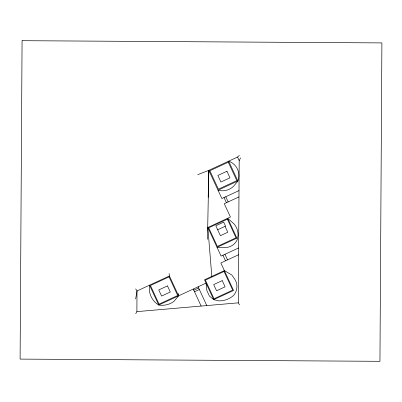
<?xml version="1.0" encoding="UTF-8"?>
<svg xmlns="http://www.w3.org/2000/svg" width="402" height="402" viewBox="0 0 402 402"><rect width="100%" height="100%" fill="white"/><g stroke="black" fill="none" stroke-linecap="round" stroke-linejoin="round"><path stroke-width="0.6" d="M135.73 313.736L136.881 311.63L137.012 290.978L135.665 288.857M239.517 304.872L238.296 302.842L239.195 160.604L237.547 157.051L239.321 155.378M207.472 239.341L208.819 170.358L237.547 157.051M208.191 197.287L208.819 170.358L197.709 174.659M135.65 298.998L137.012 290.978L169.403 275.978L169.111 273.526M239.195 160.604L240.582 157.875M178.352 293.48L178.599 295.837L173.8 301.515A20.185 20.185 0 0 1 158.74 305.038A19.366 19.366 0 0 1 149.544 285.174L158.74 305.038L206.05 283.124L206.904 290.636L209.412 296.058L213.708 299.651L218.869 300.887A21.412 21.412 0 0 0 233.532 295.49A13.497 13.497 0 0 0 234.049 278.174L231.848 275.023L224.366 270.596L204.507 279.792L213.708 299.651L233.567 290.455L220.839 262.978L238.602 254.752M239.004 190.608L221.874 198.543L208.819 170.358M238.964 196.915L224.271 203.719L230.431 217.015L207.844 227.477L211.819 276.405M217.658 229.768L225.547 226.12L223.693 222.125L215.809 225.778L220.396 235.678L227.788 232.25L225.05 226.346M238.642 247.959L221.095 256.089L207.844 227.477M193.789 290.184L198.618 287.943M194.518 291.757L199.347 289.52M136.881 311.63L238.296 302.842M225.778 196.734L228.175 201.91M224.035 197.543L226.432 202.719M224.949 254.305L227.532 259.878M222.924 255.245L225.507 260.818M198.091 286.807L206.784 305.575M193.261 289.043L201.146 306.063M169.403 275.978L178.599 295.837M22.075 40.687L20.1 359.097L379.945 361.313L381.9 42.908L22.075 40.687M237.878 181.016L233.683 186.156A16.15 16.15 0 0 1 218.02 190.216L237.878 181.016L228.683 161.157A15.251 15.251 0 0 1 237.878 181.016M228.296 162.202L209.864 170.739L218.402 189.171L236.833 180.634L228.296 162.202M226.949 171.252L217.864 175.458L220.914 182.036L229.994 177.825L226.949 171.252M227.376 219.165L208.728 227.803L217.366 246.446L236.014 237.813L227.376 219.165M236.904 238.135L217.04 247.336L224.437 247.597A13.633 13.633 0 0 0 236.984 240.306A16.145 16.145 0 0 0 234.07 223.949L227.703 218.276L236.904 238.135M169.071 276.877L150.443 285.505L159.071 304.133L177.699 295.505L169.071 276.877M167.473 285.897L158.75 289.937L161.589 296.063L170.312 292.023L167.473 285.897M224.045 271.481L205.392 280.119L214.03 298.766L232.683 290.128L224.045 271.481M222.226 280.621L213.688 284.576L216.557 290.777L225.1 286.822L222.226 280.621"/></g></svg>
